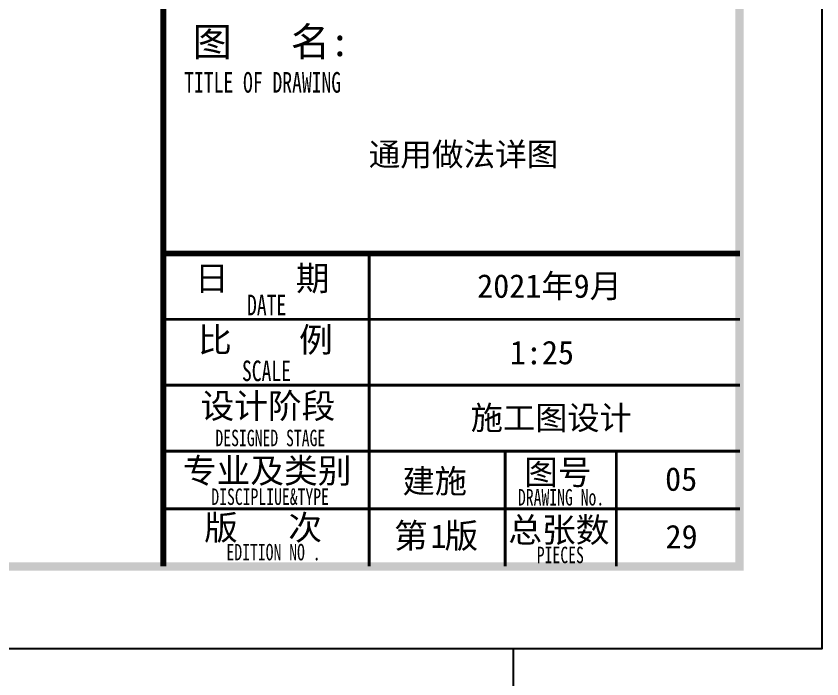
# Model space of a CAD drawing. Extents: x -518115 to 790560, y -210384 to 1628073.
# Drawn here: x 424894 to 427339, y 921691 to 923702 of the extents above; entities that cross this region are included whole.
import ezdxf
from ezdxf.enums import TextEntityAlignment as Align

# ---------------------------------------------------------------- set-up
doc = ezdxf.new("R2010")
doc.units = 0
doc.header["$LTSCALE"] = 1000
doc.header["$MEASUREMENT"] = 0
doc.layers.add('yichutu', color=7, linetype='Continuous', true_color=0xffffff, plot=False)
doc.layers.add('可改文字', color=6, linetype='Continuous', lineweight=18)
doc.layers.add('图签', color=147, linetype='Continuous', lineweight=18)
doc.layers.add('图框', color=140, linetype='Continuous')
doc.layers.add('图签文字', color=147, linetype='Continuous')
doc.styles.add('宋体', font='', dxfattribs={"height": 50})
doc.styles.add('建筑图签-1', font='', dxfattribs={"width": 0.7})
doc.styles.get('宋体').set_extended_font_data('SimSun')
doc.styles.get('建筑图签-1').set_extended_font_data('SimHei')

# ---------------------------------------------------------------- blocks, each defined once
blk = doc.blocks.new('A$C72245D93')
at = {"layer": '图框'}
blk.add_lwpolyline([(0, 0), (21025, 0), (21025, -14850), (0, -14850)], close=True, dxfattribs=at)
blk.add_lwpolyline([(0, 0), (21025, 0), (21025, -14850), (0, -14850)], close=True, dxfattribs=at)
at = {"layer": '图框', "const_width": 25}
blk.add_lwpolyline([(20775, -14600), (20775, -250), (625, -250), (625, -14600)], close=True, dxfattribs=at)
at = {"layer": '图框'}
for points, const_width in [([(19026.2, -14600), (19026.2, -250)], 17.5), ([(19026.2, -13649.9), (20776.2, -13649.9)], 17.5), ([(19651.2, -14249.9), (19651.2, -13649.9)], 8.75), ([(19026.2, -13849.9), (20776.2, -13849.9)], 8.75), ([(19026.2, -14049.9), (20776.2, -14049.9)], 8.75), ([(19026.2, -14249.9), (20776.2, -14249.9)], 8.75), ([(19026.2, -14249.9), (20651.2, -14249.9)], 8.75), ([(19651.2, -14599.9), (19651.2, -14249.9)], 8.75), ([(20063.7, -14599.9), (20063.7, -14249.9)], 8.75), ([(20063.7, -14599.9), (20063.7, -14249.9)], 8.75), ([(20063.7, -14599.9), (20063.7, -14249.9)], 8.75), ([(20401.2, -14600), (20401.2, -14250)], 8.75), ([(19026.2, -14424.9), (20063.7, -14424.9)], 8.75), ([(20063.7, -14425), (20776.2, -14425)], 8.75)]:
    blk.add_lwpolyline(points, dxfattribs=dict(at, const_width=const_width))
at = {"layer": '图框', "style": '建筑图签-1', "width": 0.7}
for s, height, p in [('TITLE OF DRAWING', 62.5, (19089.7, -13161.9)), ('DATE', 62.5, (19280.4, -13837.7)), ('SCALE', 62.5, (19265, -14037.5)), ('DESIGNED STAGE', 50, (19184.4, -14235)), ('DISCIPLIUE&TYPE', 50, (19171.9, -14413.2)), ('DRAWING No.', 50, (20102.5, -14415)), ('EDITION NO .', 50, (19217.9, -14581.5)), ('PIECES', 50, (20159.7, -14590))]:
    blk.add_text(s, height=height, dxfattribs=at).set_placement(p)
at = {"layer": '图签', "color": 2, "style": '宋体'}
for s, height, p in [('2021年9月', 71.67, (19978.7, -13784.6)), ('1:25', 71.67, (20077.8, -13986.5)), ('施工图设计', 71.67, (19959.3, -14184.6)), ('建施', 71.67, (19752.3, -14376.8)), ('1', 71.7, (19837.1, -14543.7)), ('29', 71.67, (20550.4, -14545.2))]:
    blk.add_text(s, height=height, dxfattribs=at).set_placement(p)
at = {"layer": '图签文字', "color": 7, "style": '建筑图签-1'}
for s, height, p in [('图   名:', 87.5, (19115.1, -13051.2)), ('日    期', 75, (19122.2, -13762.8)), ('比    例', 75, (19131.8, -13949.6)), ('设计阶段', 75, (19139.2, -14150.1)), ('专业及类别', 75, (19085.7, -14346.7)), ('图号', 75, (20121.4, -14351.4)), ('版   次 ', 75, (19150.2, -14519.3)), ('总张数', 75, (20073.2, -14526.4)), ('第 版', 75, (19726.4, -14544.2))]:
    blk.add_text(s, height=height, dxfattribs=at).set_placement(p)
blk = doc.blocks.new('yct-841-594-84100-59399.9999999999-100-1000.0')
at = {"color": 7, "true_color": 0xffffff}
blk.add_lwpolyline([(0, -3549.1), (80357.9, -3549.1), (80357.9, 0), (0, 0)], close=True, dxfattribs=at)
at = {"layer": 'yichutu', "color": 7, "true_color": 0xffffff}
blk.add_lwpolyline([(0, 0), (0, 59400), (84100, 59400), (84100, 0)], close=True, dxfattribs=at)

msp = doc.modelspace()

# ---------------------------------------------------------------- block references
msp.add_blockref('A$C72245D93', (406314.1, 936632.1))
at = {"layer": 'yichutu', "xscale": 0.25, "yscale": 0.25, "zscale": 0.25}
msp.add_blockref('yct-841-594-84100-59399.9999999999-100-1000.0', (406314.1, 921782.1), dxfattribs=at)

# ---------------------------------------------------------------- texts
at = {"layer": '可改文字', "color": 3, "style": '宋体'}
msp.add_text('通用做法详图', height=70.32, dxfattribs=at).set_placement((426251.4, 923284.1), align=Align.MIDDLE)
at = {"layer": '图签', "color": 3, "style": '宋体'}
msp.add_text('05', height=71.67, dxfattribs=at).set_placement((426863.3, 922261.8))

doc.saveas('drawing.dxf')
